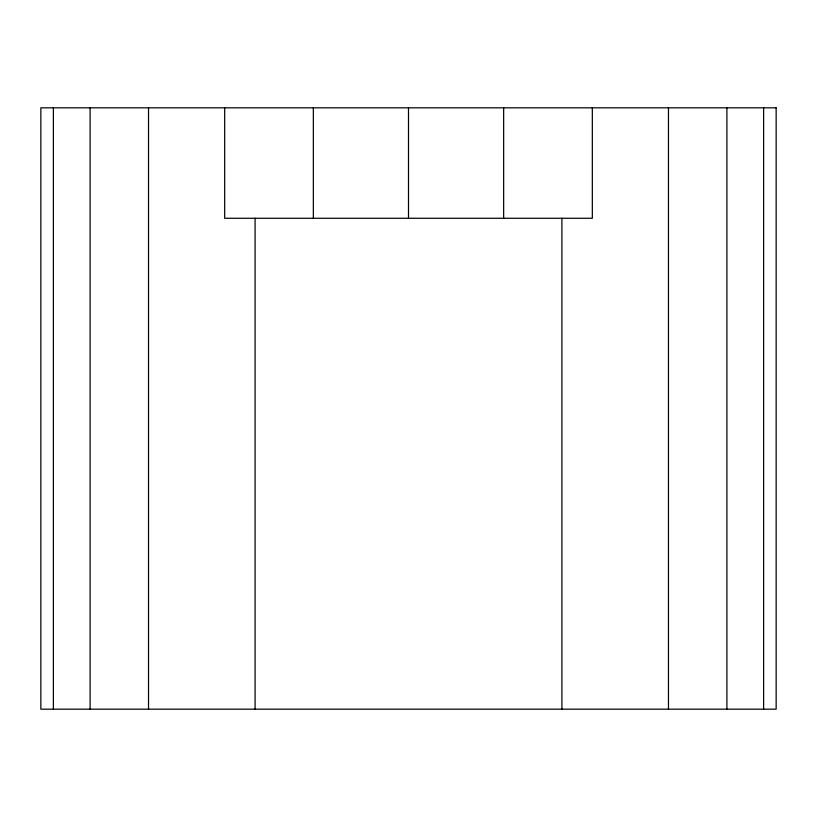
<?xml version="1.0" encoding="UTF-8"?>
<svg xmlns="http://www.w3.org/2000/svg" width="817" height="817" viewBox="0 0 817 817"><rect width="100%" height="100%" fill="white"/><g stroke="black" fill="none" stroke-linecap="round" stroke-linejoin="round"><path stroke-width="1.23" d="M763.619 107.824L763.619 709.176M726.895 107.824L726.895 709.176M668.469 107.824L668.469 709.176M592.325 107.824L592.325 218.272L224.675 218.272L224.675 107.824M561.912 218.272L561.912 709.176M503.65 107.824L503.65 218.272M408.5 107.824L408.5 218.272M313.35 107.824L313.35 218.272M255.088 218.272L255.088 709.176M148.531 107.824L148.531 709.176M90.105 107.824L90.105 709.176M53.381 107.824L53.381 709.176M776.15 107.824L40.85 107.824L40.85 709.176L776.15 709.176L776.15 107.824"/></g></svg>
